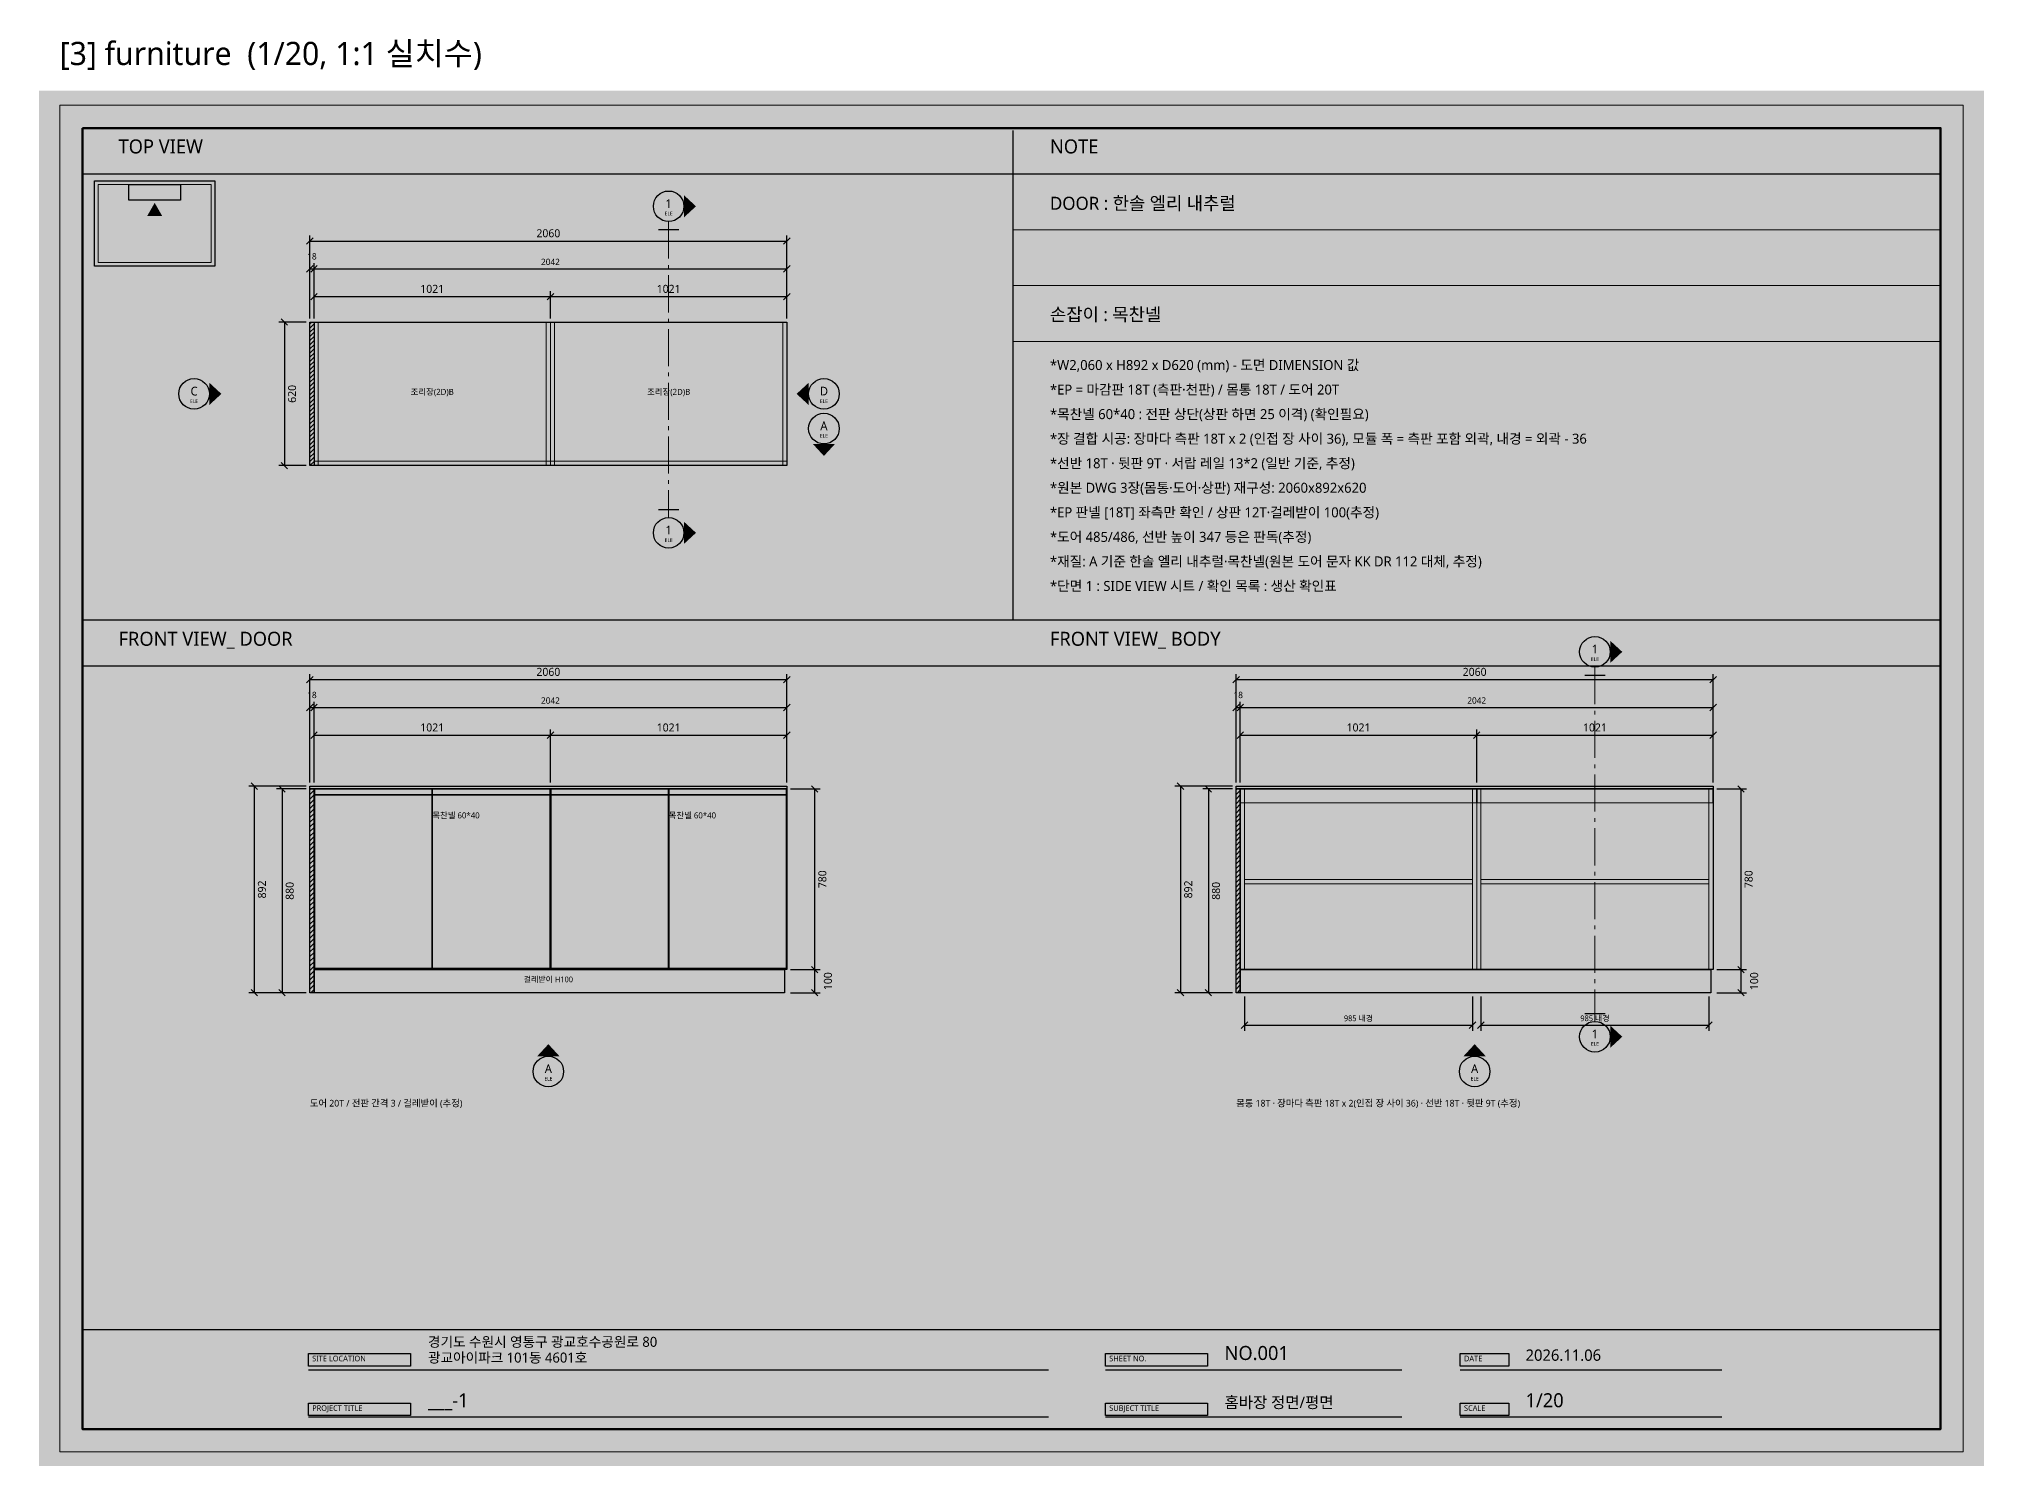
# Model space of a CAD drawing. Header units: millimetres. Extents: x 0 to 56910, y 0 to 7704.
# Drawn here: x 20790 to 29190, y 0 to 6163 of the extents above; entities that cross this region are included whole.
import ezdxf
from ezdxf.enums import TextEntityAlignment as Align

# ---------------------------------------------------------------- set-up
doc = ezdxf.new("R2010")
doc.units = ezdxf.units.MM
doc.header["$LTSCALE"] = 25
doc.layers.add('BG', color=7, linetype='Continuous', lineweight=0)
for name, color, linetype, lineweight, true_color in [('DIM', 7, 'Continuous', 13, 0x969696), ('FRAME', 7, 'Continuous', 100, 0x000000), ('NOTE_BLUE', 7, 'Continuous', 9, 0x0000ff), ('NOTE_RED', 7, 'Continuous', 25, 0xde0038), ('OUTLINE', 7, 'Continuous', 25, 0x000000), ('TEXT', 7, 'Continuous', 13, 0x000000), ('THIN', 7, 'Continuous', 5, 0x6e6e6e)]:
    doc.layers.add(name, color=color, linetype=linetype, lineweight=lineweight, true_color=true_color)
doc.layers.add('SHEET_FRAME_INFO', color=8, linetype='Continuous')
doc.styles.add('MALGUN', font='malgun.ttf')
doc.dimstyles.new('KAB', dxfattribs={"dimscale": 25, "dimtxt": 1.73, "dimasz": 0, "dimexe": 1.2, "dimexo": 0.8, "dimgap": 0.8, "dimtad": 1, "dimdec": 0, "dimtxsty": 'MALGUN', "dimtsz": 0.7, "dimcen": 2.5, "dimclrd": 256, "dimclre": 256, "dimclrt": 256, "dimazin": 3, "dimtfac": 1, "dimtmove": 0, "dimatfit": 3})

# ---------------------------------------------------------------- blocks, each defined once
blk = doc.blocks.new('FRAME_SHEET3')
at = {"layer": 'FRAME', "true_color": 0x555555}
h = blk.add_hatch(color=7, dxfattribs=at)
h.dxf.hatch_style = 1
h.paths.add_polyline_path([(1164, 486), (1604, 486), (1604, 432), (1164, 432)])
h = blk.add_hatch(color=7, dxfattribs=at)
h.dxf.hatch_style = 1
h.paths.add_polyline_path([(4606, 486), (5046, 486), (5046, 432), (4606, 432)])
h = blk.add_hatch(color=7, dxfattribs=at)
h.dxf.hatch_style = 1
h.paths.add_polyline_path([(6138, 486), (6348, 486), (6348, 432), (6138, 432)])
h = blk.add_hatch(color=7, dxfattribs=at)
h.dxf.hatch_style = 1
h.paths.add_polyline_path([(1164, 272), (1604, 272), (1604, 218), (1164, 218)])
h = blk.add_hatch(color=7, dxfattribs=at)
h.dxf.hatch_style = 1
h.paths.add_polyline_path([(4606, 272), (5046, 272), (5046, 218), (4606, 218)])
h = blk.add_hatch(color=7, dxfattribs=at)
h.dxf.hatch_style = 1
h.paths.add_polyline_path([(6138, 272), (6348, 272), (6348, 218), (6138, 218)])
at = {"layer": 'FRAME', "lineweight": 25, "true_color": 0x000000}
for p, q in [((4206, 5768), (4206, 3654)), ((188, 5580), (8212, 5580)), ((188, 3654), (8212, 3654)), ((188, 3456), (8212, 3456)), ((188, 590), (8212, 590))]:
    blk.add_line(p, q, dxfattribs=at)
at = {"layer": 'FRAME', "lineweight": 13, "true_color": 0x000000}
for p, q in [((4206, 5338), (8212, 5338)), ((4206, 5098), (8212, 5098)), ((4206, 4856), (8212, 4856))]:
    blk.add_line(p, q, dxfattribs=at)
blk.add_lwpolyline([(90, 5876), (8310, 5876), (8310, 62), (90, 62)], close=True, dxfattribs=at)
at = {"layer": 'FRAME', "lineweight": 100, "true_color": 0x000000}
blk.add_lwpolyline([(188, 5778), (8212, 5778), (8212, 160), (188, 160)], close=True, dxfattribs=at)
at = {"layer": 'OUTLINE', "lineweight": 25, "true_color": 0x000000}
for p, q in [((1164, 416), (4360, 416)), ((4606, 416), (5886, 416)), ((6138, 416), (7268, 416)), ((1164, 212), (4360, 212)), ((4606, 212), (5886, 212)), ((6138, 212), (7268, 212))]:
    blk.add_line(p, q, dxfattribs=at)
for points in [[(1164, 486), (1604, 486), (1604, 432), (1164, 432)], [(4606, 486), (5046, 486), (5046, 432), (4606, 432)], [(6138, 486), (6348, 486), (6348, 432), (6138, 432)], [(1164, 272), (1604, 272), (1604, 218), (1164, 218)], [(4606, 272), (5046, 272), (5046, 218), (4606, 218)], [(6138, 272), (6348, 272), (6348, 218), (6138, 218)]]:
    blk.add_lwpolyline(points, close=True, dxfattribs=at)
at = {"layer": 'TEXT', "true_color": 0x000000, "style": 'MALGUN'}
for s, height, p in [('TOP VIEW', 60.48, (344, 5650)), ('NOTE', 60.48, (4366, 5650)), ('FRONT VIEW_ DOOR', 60.48, (344, 3524)), ('FRONT VIEW_ BODY', 60.48, (4366, 3524)), ('경기도 수원시 영통구 광교호수공원로 80', 43.2, (1680, 502)), ('NO.001', 60.48, (5120, 440)), ('2026.11.06', 48.96, (6420, 440)), ('광교아이파크 101동 4601호', 43.2, (1680, 434)), ('___-1', 60.48, (1680, 236)), ('홈바장 정면/평면', 48.96, (5120, 236)), ('1/20', 60.48, (6420, 236))]:
    blk.add_text(s, height=height, dxfattribs=at).set_placement(p, align=Align.BOTTOM_LEFT)
at = {"layer": 'TEXT', "true_color": 0xffffff, "style": 'MALGUN'}
for s, p in [('SITE LOCATION', (1180, 445)), ('SHEET NO.', (4622, 445)), ('DATE', (6154, 445)), ('PROJECT TITLE', (1180, 231)), ('SUBJECT TITLE', (4622, 231)), ('SCALE', (6154, 231))]:
    blk.add_text(s, height=24.48, dxfattribs=at).set_placement(p, align=Align.BOTTOM_LEFT)
blk = doc.blocks.new('KEYPLAN_S3')
at = {"layer": 'OUTLINE', "true_color": 0xde0038}
h = blk.add_hatch(color=7, dxfattribs=at)
h.dxf.hatch_style = 1
h.paths.add_polyline_path([(468, 5398.6), (532, 5398.6), (500, 5454.6)])
at = {"layer": 'OUTLINE', "lineweight": 25, "true_color": 0x000000}
for points in [[(240, 5550), (760, 5550), (760, 5181.7), (240, 5181.7)], [(388.4, 5533.8), (611.6, 5533.8), (611.6, 5466.6), (388.4, 5466.6)]]:
    blk.add_lwpolyline(points, close=True, dxfattribs=at)
at = {"layer": 'THIN', "lineweight": 5, "true_color": 0x6e6e6e}
blk.add_lwpolyline([(256.2, 5533.8), (743.8, 5533.8), (743.8, 5197.9), (256.2, 5197.9)], close=True, dxfattribs=at)
blk = doc.blocks.new('NOTE_S3')
at = {"layer": 'NOTE_BLUE', "true_color": 0x0000ff, "style": 'MALGUN'}
for s, p in [('*EP = 마감판 18T (측판·천판) / 몸통 18T / 도어 20T', (4366, 4614)), ('*장 결합 시공: 장마다 측판 18T x 2 (인접 장 사이 36), 모듈 폭 = 측판 포함 외곽, 내경 = 외곽 - 36', (4366, 4402))]:
    blk.add_text(s, height=43.2, dxfattribs=at).set_placement(p, align=Align.BOTTOM_LEFT)
at = {"layer": 'NOTE_RED', "true_color": 0xde0038, "style": 'MALGUN'}
for s, height, p in [('손잡이 : 목찬넬', 56.16, (4366, 4928)), ('*목찬넬 60*40 : 전판 상단(상판 하면 25 이격) (확인필요)', 43.2, (4366, 4508)), ('*원본 DWG 3장(몸통·도어·상판) 재구성: 2060x892x620', 43.2, (4366, 4190)), ('*EP 판넬 [18T] 좌측만 확인 / 상판 12T·걸레받이 100(추정)', 43.2, (4366, 4084)), ('*도어 485/486, 선반 높이 347 등은 판독(추정)', 43.2, (4366, 3978)), ('*재질: A 기준 한솔 엘리 내추럴·목찬넬(원본 도어 문자 KK DR 112 대체, 추정)', 43.2, (4366, 3872))]:
    blk.add_text(s, height=height, dxfattribs=at).set_placement(p, align=Align.BOTTOM_LEFT)
at = {"layer": 'TEXT', "true_color": 0x000000, "style": 'MALGUN'}
for s, height, p in [('DOOR : 한솔 엘리 내추럴', 56.16, (4366, 5408)), ('*W2,060 x H892 x D620 (mm) - 도면 DIMENSION 값', 43.2, (4366, 4720)), ('*선반 18T · 뒷판 9T · 서랍 레일 13*2 (일반 기준, 추정)', 43.2, (4366, 4296)), ('*단면 1 : SIDE VIEW 시트 / 확인 목록 : 생산 확인표', 43.2, (4366, 3766))]:
    blk.add_text(s, height=height, dxfattribs=at).set_placement(p, align=Align.BOTTOM_LEFT)
blk = doc.blocks.new('VIEW_TOP_S3')
at = {"layer": 'OUTLINE', "true_color": 0x000000}
h = blk.add_hatch(color=7, dxfattribs=at)
h.dxf.hatch_style = 1
h.paths.add_polyline_path([(2785.5, 5488), (2785.5, 5392), (2837.5, 5440)])
h = blk.add_hatch(color=7, dxfattribs=at)
h.dxf.hatch_style = 1
h.paths.add_polyline_path([(736, 4678), (736, 4582), (788, 4630)])
h = blk.add_hatch(color=7, dxfattribs=at)
h.dxf.hatch_style = 1
h.paths.add_polyline_path([(3324, 4678), (3324, 4582), (3272, 4630)])
h = blk.add_hatch(color=7, dxfattribs=at)
h.dxf.hatch_style = 1
h.paths.add_polyline_path([(3342, 4414), (3438, 4414), (3390, 4362)])
h = blk.add_hatch(color=7, dxfattribs=at)
h.dxf.hatch_style = 1
h.paths.add_polyline_path([(2785.5, 4078), (2785.5, 3982), (2837.5, 4030)])
at = {"layer": 'THIN', "lineweight": 5, "true_color": 0xa5a5a5}
h = blk.add_hatch(dxfattribs=at)
h.set_pattern_fill('ANSI31', scale=4.0088)
h.paths.add_polyline_path([(1170, 4940), (1188, 4940), (1188, 4320), (1170, 4320)])
at = {"layer": 'FRAME', "lineweight": 25, "true_color": 0x000000}
for p, q in [((2675.5, 5340), (2763.5, 5340)), ((2675.5, 4130), (2763.5, 4130))]:
    blk.add_line(p, q, dxfattribs=at)
at = {"layer": 'FRAME', "lineweight": 13, "true_color": 0x000000}
for p, q in [((2719.5, 5374), (2719.5, 5214)), ((2719.5, 5186), (2719.5, 5170)), ((2719.5, 5142), (2719.5, 4982)), ((2719.5, 4954), (2719.5, 4938)), ((2719.5, 4910), (2719.5, 4750)), ((2719.5, 4722), (2719.5, 4706)), ((2719.5, 4678), (2719.5, 4518)), ((2719.5, 4490), (2719.5, 4474)), ((2719.5, 4446), (2719.5, 4286)), ((2719.5, 4258), (2719.5, 4242)), ((2719.5, 4214), (2719.5, 4096))]:
    blk.add_line(p, q, dxfattribs=at)
at = {"layer": 'OUTLINE', "lineweight": 25, "true_color": 0x000000}
for points in [[(1170, 4940), (1188, 4940), (1188, 4320), (1170, 4320)], [(1170, 4940), (3230, 4940), (3230, 4320), (1170, 4320)]]:
    blk.add_lwpolyline(points, close=True, dxfattribs=at)
for centre in [(2719.5, 5440), (670, 4630), (3390, 4630), (3390, 4480), (2719.5, 4030)]:
    blk.add_circle(centre, 66, dxfattribs=at)
at = {"layer": 'THIN', "lineweight": 5, "true_color": 0x6e6e6e}
for p, q in [((1188, 4340), (2209, 4340)), ((2209, 4340), (3230, 4340))]:
    blk.add_line(p, q, dxfattribs=at)
for points in [[(1188, 4940), (2209, 4940), (2209, 4320), (1188, 4320)], [(1188, 4940), (1206, 4940), (1206, 4320), (1188, 4320)], [(2191, 4940), (2209, 4940), (2209, 4320), (2191, 4320)], [(2209, 4940), (3230, 4940), (3230, 4320), (2209, 4320)], [(2209, 4940), (2227, 4940), (2227, 4320), (2209, 4320)], [(3212, 4940), (3230, 4940), (3230, 4320), (3212, 4320)]]:
    blk.add_lwpolyline(points, close=True, dxfattribs=at)
at = {"layer": 'TEXT', "true_color": 0x000000, "style": 'MALGUN'}
for s, height, p in [('1', 37.4, (2719.5, 5422)), ('ELE', 15.84, (2719.5, 5396)), ('C', 37.4, (670, 4612)), ('D', 37.4, (3390, 4612)), ('ELE', 15.84, (670, 4586)), ('ELE', 15.84, (3390, 4586)), ('A', 37.4, (3390, 4462)), ('ELE', 15.84, (3390, 4436)), ('1', 37.4, (2719.5, 4012)), ('ELE', 15.84, (2719.5, 3986))]:
    blk.add_text(s, height=height, dxfattribs=at).set_placement(p, align=Align.BOTTOM_CENTER)
at = {"layer": 'TEXT', "true_color": 0x5a5a5a, "style": 'MALGUN'}
for p in [(1698.5, 4618), (2719.5, 4618)]:
    blk.add_text('조리장(2D)B', height=25.92, dxfattribs=at).set_placement(p, align=Align.BOTTOM_CENTER)
at = {"layer": 'DIM', "lineweight": 13, "true_color": 0x5a5a5a}
for base, p1, p2, override in [((1170, 5290), (1170, 4940), (3230, 4940), {"dimscale": 20, "dimtxt": 1.728, "dimtsz": 0.7}), ((1170, 5170), (1170, 4940), (1188, 4940), {"dimscale": 20, "dimtxt": 1.368, "dimtsz": 0.7}), ((1188, 5170), (1188, 4940), (3230, 4940), {"dimscale": 20, "dimtxt": 1.368, "dimtsz": 0.7}), ((1188, 5050), (1188, 4940), (2209, 4940), {"dimscale": 20, "dimtxt": 1.728, "dimtsz": 0.7}), ((2209, 5050), (2209, 4940), (3230, 4940), {"dimscale": 20, "dimtxt": 1.728, "dimtsz": 0.7})]:
    blk.add_linear_dim(base=base, p1=p1, p2=p2, dimstyle='KAB', override=override, dxfattribs=at).render()
blk.add_linear_dim(base=(1060, 4940), p1=(1170, 4940), p2=(1170, 4320), angle=90, dimstyle='KAB', override={"dimscale": 20, "dimtxt": 1.728, "dimtsz": 0.7}, dxfattribs=at).render()
blk = doc.blocks.new('VIEW_FRONT_DOOR_S3')
at = {"layer": 'OUTLINE', "true_color": 0x000000}
h = blk.add_hatch(color=7, dxfattribs=at)
h.dxf.hatch_style = 1
h.paths.add_polyline_path([(2152, 1770), (2248, 1770), (2200, 1822)])
at = {"layer": 'THIN', "lineweight": 5, "true_color": 0xa5a5a5}
h = blk.add_hatch(dxfattribs=at)
h.set_pattern_fill('ANSI31', scale=4.4542)
h.paths.add_polyline_path([(1170, 2924), (1188, 2924), (1188, 2044), (1170, 2044)])
at = {"layer": 'NOTE_BLUE', "lineweight": 9, "true_color": 0x0000ff}
for p, q in [((1698.5, 2801.6), (1698.5, 2911.5)), ((2719.5, 2801.6), (2719.5, 2911.5))]:
    blk.add_line(p, q, dxfattribs=at)
at = {"layer": 'OUTLINE', "lineweight": 25, "true_color": 0x000000}
blk.add_line((2209, 2144), (2209, 2924), dxfattribs=at)
for points in [[(1170, 2936), (3230, 2936), (3230, 2924), (1170, 2924)], [(1170, 2924), (1188, 2924), (1188, 2044), (1170, 2044)], [(1188, 2924), (3230, 2924), (3230, 2144), (1188, 2144)], [(1191, 2924), (1697, 2924), (1697, 2899), (1191, 2899)], [(1191, 2899), (1697, 2899), (1697, 2148), (1191, 2148)], [(1700, 2924), (2206, 2924), (2206, 2899), (1700, 2899)], [(1700, 2899), (2206, 2899), (2206, 2148), (1700, 2148)], [(2212, 2924), (2718, 2924), (2718, 2899), (2212, 2899)], [(2212, 2899), (2718, 2899), (2718, 2148), (2212, 2148)], [(2721, 2924), (3227, 2924), (3227, 2899), (2721, 2899)], [(2721, 2899), (3227, 2899), (3227, 2148), (2721, 2148)], [(1188, 2144), (3220, 2144), (3220, 2044), (1188, 2044)]]:
    blk.add_lwpolyline(points, close=True, dxfattribs=at)
blk.add_circle((2200, 1704), 66, dxfattribs=at)
at = {"layer": 'NOTE_BLUE', "true_color": 0x0000ff, "style": 'MALGUN'}
for s, height, p in [('목찬넬 60*40', 25.92, (1698.5, 2789)), ('목찬넬 60*40', 25.92, (2719.5, 2789)), ('도어 20T / 전판 간격 3 / 걸레받이 (추정)', 28.8, (1170, 1544))]:
    blk.add_text(s, height=height, dxfattribs=at).set_placement(p, align=Align.BOTTOM_LEFT)
at = {"layer": 'TEXT', "true_color": 0x5a5a5a, "style": 'MALGUN'}
blk.add_text('걸레받이 H100', height=24.48, dxfattribs=at).set_placement((2200, 2082), align=Align.BOTTOM_CENTER)
at = {"layer": 'TEXT', "true_color": 0x000000, "style": 'MALGUN'}
for s, height, p in [('A', 37.4, (2200, 1686)), ('ELE', 15.84, (2200, 1660))]:
    blk.add_text(s, height=height, dxfattribs=at).set_placement(p, align=Align.BOTTOM_CENTER)
at = {"layer": 'DIM', "lineweight": 13, "true_color": 0x5a5a5a}
for base, p1, p2, override in [((1170, 3396), (1170, 2936), (3230, 2936), {"dimscale": 20, "dimtxt": 1.728, "dimtsz": 0.7}), ((1170, 3276), (1170, 2936), (1188, 2936), {"dimscale": 20, "dimtxt": 1.368, "dimtsz": 0.7}), ((1188, 3276), (1188, 2936), (3230, 2936), {"dimscale": 20, "dimtxt": 1.368, "dimtsz": 0.7}), ((1188, 3156), (1188, 2936), (2209, 2936), {"dimscale": 20, "dimtxt": 1.728, "dimtsz": 0.7}), ((2209, 3156), (2209, 2936), (3230, 2936), {"dimscale": 20, "dimtxt": 1.728, "dimtsz": 0.7})]:
    blk.add_linear_dim(base=base, p1=p1, p2=p2, dimstyle='KAB', override=override, dxfattribs=at).render()
for base, p1, p2 in [((930, 2936), (1170, 2936), (1170, 2044)), ((1050, 2924), (1170, 2924), (1170, 2044)), ((3350, 2924), (3230, 2924), (3230, 2144)), ((3350, 2144), (3230, 2144), (3230, 2044))]:
    blk.add_linear_dim(base=base, p1=p1, p2=p2, angle=90, dimstyle='KAB', override={"dimscale": 20, "dimtxt": 1.728, "dimtsz": 0.7}, dxfattribs=at).render()
blk = doc.blocks.new('VIEW_FRONT_BODY_S3')
at = {"layer": 'OUTLINE', "true_color": 0x000000}
h = blk.add_hatch(color=7, dxfattribs=at)
h.dxf.hatch_style = 1
h.paths.add_polyline_path([(6785.5, 3564), (6785.5, 3468), (6837.5, 3516)])
h = blk.add_hatch(color=7, dxfattribs=at)
h.dxf.hatch_style = 1
h.paths.add_polyline_path([(6785.5, 1902), (6785.5, 1806), (6837.5, 1854)])
h = blk.add_hatch(color=7, dxfattribs=at)
h.dxf.hatch_style = 1
h.paths.add_polyline_path([(6152, 1770), (6248, 1770), (6200, 1822)])
at = {"layer": 'THIN', "lineweight": 5, "true_color": 0xa5a5a5}
h = blk.add_hatch(dxfattribs=at)
h.set_pattern_fill('ANSI31', scale=4.45422)
h.paths.add_polyline_path([(5170, 2924), (5188, 2924), (5188, 2044), (5170, 2044)])
at = {"layer": 'FRAME', "lineweight": 13, "true_color": 0x000000}
for p, q in [((6719.5, 3450), (6719.5, 3290)), ((6719.5, 3262), (6719.5, 3246)), ((6719.5, 3218), (6719.5, 3058)), ((6719.5, 3030), (6719.5, 3014)), ((6719.5, 2986), (6719.5, 2826)), ((6719.5, 2798), (6719.5, 2782)), ((6719.5, 2754), (6719.5, 2594)), ((6719.5, 2566), (6719.5, 2550)), ((6719.5, 2522), (6719.5, 2362)), ((6719.5, 2334), (6719.5, 2318)), ((6719.5, 2290), (6719.5, 2130)), ((6719.5, 2102), (6719.5, 2086)), ((6719.5, 2058), (6719.5, 1920))]:
    blk.add_line(p, q, dxfattribs=at)
at = {"layer": 'FRAME', "lineweight": 25, "true_color": 0x000000}
for p, q in [((6675.5, 3416), (6763.5, 3416)), ((6675.5, 1954), (6763.5, 1954))]:
    blk.add_line(p, q, dxfattribs=at)
at = {"layer": 'NOTE_BLUE', "lineweight": 9, "true_color": 0x0000ff}
for points in [[(5189.5, 2924), (6207.5, 2924), (6207.5, 2864), (5189.5, 2864)], [(6210.5, 2924), (7228.5, 2924), (7228.5, 2864), (6210.5, 2864)]]:
    blk.add_lwpolyline(points, close=True, dxfattribs=at)
at = {"layer": 'OUTLINE', "lineweight": 25, "true_color": 0x000000}
for points in [[(5170, 2936), (7230, 2936), (7230, 2924), (5170, 2924)], [(5170, 2924), (5188, 2924), (5188, 2044), (5170, 2044)], [(5188, 2924), (7230, 2924), (7230, 2144), (5188, 2144)], [(5188, 2144), (7220, 2144), (7220, 2044), (5188, 2044)]]:
    blk.add_lwpolyline(points, close=True, dxfattribs=at)
for centre in [(6719.5, 3516), (6719.5, 1854), (6200, 1704)]:
    blk.add_circle(centre, 66, dxfattribs=at)
at = {"layer": 'THIN', "lineweight": 5, "true_color": 0x6e6e6e}
for p, q in [((5188, 2144), (6209, 2144)), ((6209, 2144), (7230, 2144))]:
    blk.add_line(p, q, dxfattribs=at)
for points in [[(5188, 2924), (5206, 2924), (5206, 2144), (5188, 2144)], [(6191, 2924), (6209, 2924), (6209, 2144), (6191, 2144)], [(6209, 2924), (6227, 2924), (6227, 2144), (6209, 2144)], [(7212, 2924), (7230, 2924), (7230, 2144), (7212, 2144)], [(5206, 2533), (6191, 2533), (6191, 2515), (5206, 2515)], [(6227, 2533), (7212, 2533), (7212, 2515), (6227, 2515)]]:
    blk.add_lwpolyline(points, close=True, dxfattribs=at)
at = {"layer": 'NOTE_BLUE', "true_color": 0x0000ff, "style": 'MALGUN'}
blk.add_text('몸통 18T · 장마다 측판 18T x 2(인접 장 사이 36) · 선반 18T · 뒷판 9T (추정)', height=28.8, dxfattribs=at).set_placement((5170, 1544), align=Align.BOTTOM_LEFT)
at = {"layer": 'TEXT', "true_color": 0x000000, "style": 'MALGUN'}
for s, height, p in [('1', 37.4, (6719.5, 3498)), ('ELE', 15.84, (6719.5, 3472)), ('1', 37.4, (6719.5, 1836)), ('ELE', 15.84, (6719.5, 1810)), ('A', 37.4, (6200, 1686)), ('ELE', 15.84, (6200, 1660))]:
    blk.add_text(s, height=height, dxfattribs=at).set_placement(p, align=Align.BOTTOM_CENTER)
at = {"layer": 'DIM', "lineweight": 13, "true_color": 0x5a5a5a}
for base, p1, p2, override in [((5170, 3396), (5170, 2936), (7230, 2936), {"dimscale": 20, "dimtxt": 1.728, "dimtsz": 0.7}), ((5170, 3276), (5170, 2936), (5188, 2936), {"dimscale": 20, "dimtxt": 1.368, "dimtsz": 0.7}), ((5188, 3276), (5188, 2936), (7230, 2936), {"dimscale": 20, "dimtxt": 1.368, "dimtsz": 0.7}), ((5188, 3156), (5188, 2936), (6209, 2936), {"dimscale": 20, "dimtxt": 1.728, "dimtsz": 0.7}), ((6209, 3156), (6209, 2936), (7230, 2936), {"dimscale": 20, "dimtxt": 1.728, "dimtsz": 0.7})]:
    blk.add_linear_dim(base=base, p1=p1, p2=p2, dimstyle='KAB', override=override, dxfattribs=at).render()
for base, p1, p2 in [((4930, 2936), (5170, 2936), (5170, 2044)), ((5050, 2924), (5170, 2924), (5170, 2044)), ((7350, 2924), (7230, 2924), (7230, 2144)), ((7350, 2144), (7230, 2144), (7230, 2044))]:
    blk.add_linear_dim(base=base, p1=p1, p2=p2, angle=90, dimstyle='KAB', override={"dimscale": 20, "dimtxt": 1.728, "dimtsz": 0.7}, dxfattribs=at).render()
for base, p1, p2 in [((5206, 1904), (5206, 2044), (6191, 2044)), ((6227, 1904), (6227, 2044), (7212, 2044))]:
    blk.add_linear_dim(base=base, p1=p1, p2=p2, text='<> 내경', dimstyle='KAB', override={"dimscale": 20, "dimtxt": 1.224, "dimtsz": 0.7}, dxfattribs=at).render()

msp = doc.modelspace()

# ---------------------------------------------------------------- hatches: boundary and pattern name
at = {"layer": 'BG', "true_color": 0xffffff}
h = msp.add_hatch(color=7, dxfattribs=at)
h.dxf.hatch_style = 1
h.paths.add_polyline_path([(20790, 0), (29190, 0), (29190, 5940), (20790, 5940)])

# ---------------------------------------------------------------- block references
for name in ['FRAME_SHEET3', 'KEYPLAN_S3', 'VIEW_TOP_S3', 'NOTE_S3', 'VIEW_FRONT_BODY_S3', 'VIEW_FRONT_DOOR_S3']:
    msp.add_blockref(name, (20790, 0))

# ---------------------------------------------------------------- texts
at = {"layer": 'SHEET_FRAME_INFO', "style": 'MALGUN'}
msp.add_text('[3] furniture  (1/20, 1:1 실치수)', height=100, dxfattribs=at).set_placement((20880, 6020), align=Align.BOTTOM_LEFT)

doc.saveas('drawing.dxf')
